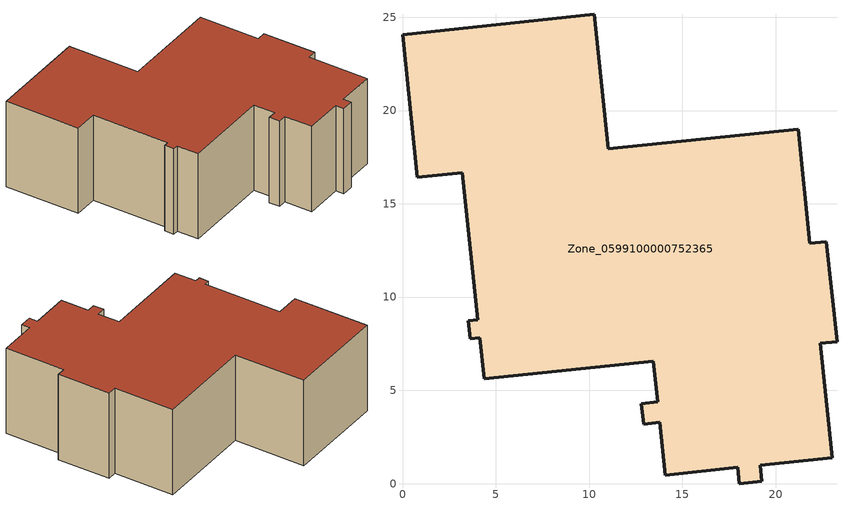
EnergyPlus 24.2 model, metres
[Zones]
Zone_0599100000752365
 floor ground (C_G): 23.05,1.4 19.19,0.98 19.26,0.11 18.05,0 17.97,0.88 14.09,0.45 13.79,3.29 12.92,3.19 12.8,4.29 13.68,4.38 13.44,6.57 4.38,5.61 4.15,7.81 3.62,7.75 3.52,8.73 4.04,8.78 3.21,16.68 0.8,16.42 0,24.07 10.28,25.15 11.03,17.94 21.21,19 21.84,12.88 22.73,12.97 23.29,7.61 22.41,7.52 z0
 wall outside (C_F): 21.84,12.88 21.21,19 11.03,17.94 10.28,25.15 0,24.07 0.8,16.42 3.21,16.68 4.04,8.78 3.52,8.73 3.62,7.75 4.15,7.81 4.38,5.61 13.44,6.57 13.68,4.38 12.8,4.29 12.92,3.19 13.79,3.29 14.09,0.45 17.97,0.88 18.05,0 19.26,0.11 19.19,0.98 23.05,1.4 22.41,7.52 23.29,7.61 22.73,12.97 21.84,12.88 z0:9.19
 roof outside (C_R): 19.19,0.98 23.05,1.4 22.41,7.52 23.29,7.61 22.73,12.97 21.84,12.88 21.21,19 11.03,17.94 10.28,25.15 0,24.07 0.8,16.42 3.21,16.68 4.04,8.78 3.52,8.73 3.62,7.75 4.15,7.81 4.38,5.61 13.44,6.57 13.68,4.38 12.8,4.29 12.92,3.19 13.79,3.29 14.09,0.45 17.97,0.88 18.05,0 19.26,0.11 z9.19
[BUILDING]
Pand.0599100000752365: North Axis=0; Terrain=City; Loads Convergence Tolerance Value=0.04; Temperature Convergence Tolerance Value=0.4; Solar Distribution=FullExterior; Maximum Number of Warmup Days=25; Minimum Number of Warmup Days=1
[Site:Location]
Rotterdam.The.Hague.AP_ZH_NLD Design_Conditions: Latitude=51.96; Longitude=4.45; Time Zone=1; Elevation=-4.5
[SITE:GROUNDTEMPERATURE:BUILDINGSURFACE]
18, 18, 18, 18, 18, 18, 18, 18, 18, 18, 18, 18
[MATERIAL] Thermal Absorptance=0.9; Solar Absorptance=0.7; Visible Absorptance=0.7
Name | Roughness | Thickness | Conductivity | Density | Specific Heat
G.D.2006-2014 | MediumSmooth | 0.15 | 0.06 | 540 | 1210
F.D.2006-2014 | Rough | 0.3 | 0.12 | 1920 | 840
R.D.2006-2014 | MediumRough | 0.2 | 0.08 | 1500 | 1000
[CONSTRUCTION]
C_G: G.D.2006-2014
C_F: F.D.2006-2014
C_R: R.D.2006-2014
[ZONE]
Zone_0599100000752365: Type=1; Multiplier=1; Ceiling Height=Autocalculate; Volume=Autocalculate; Floor Area=autocalculate; Part of Total Floor Area=Yes
[ZONEINFILTRATION:DESIGNFLOWRATE]
Infil_Zone_0599100000752365: Zone or ZoneList or Space or SpaceList=Zone_0599100000752365; Schedule=AlwaysOn; Design Flow Rate Calculation Method=Flow/Area; Flow Rate per Floor Area=0.0021; Constant Term Coefficient=1; Temperature Term Coefficient=0; Velocity Term Coefficient=0; Velocity Squared Term Coefficient=0
[HVACTEMPLATE:ZONE:IDEALLOADSAIRSYSTEM]
Zone_0599100000752365: Maximum Heating Supply Air Temperature=50; Minimum Cooling Supply Air Temperature=13; Maximum Heating Supply Air Humidity Ratio=0.0156; Minimum Cooling Supply Air Humidity Ratio=0.0077; Heating Limit=NoLimit; Cooling Limit=NoLimit; Dehumidification Control Type=ConstantSensibleHeatRatio; Cooling Sensible Heat Ratio=0.7; Dehumidification Setpoint=60; Humidification Control Type=None; Humidification Setpoint=30; Outdoor Air Method=None; Outdoor Air Flow Rate per Person=0.00944; Outdoor Air Flow Rate per Zone Floor Area=0; Outdoor Air Flow Rate per Zone=0; Demand Controlled Ventilation Type=None; Outdoor Air Economizer Type=NoEconomizer; Heat Recovery Type=None; Sensible Heat Recovery Effectiveness=0.7; Latent Heat Recovery Effectiveness=0.65
[ZONECONTROL:THERMOSTAT]
ThermostatControl_Zone_0599100000752365: Zone or ZoneList=Zone_0599100000752365; Control Type Schedule=DualSetpointControlType; Control 1=Thermostat_Zone_0599100000752365; Temperature Difference Between Cutout And Setpoint=0
[THERMOSTATSETPOINT:DUALSETPOINT]
Thermostat_Zone_0599100000752365: Heating Setpoint Temperature Schedule=HeatingSetpoint_Zone_0599100000752365; Cooling Setpoint Temperature Schedule=CoolingSetpoint_Zone_0599100000752365
[SCHEDULE:COMPACT]
HeatingSetpoint_Zone_0599100000752365: Through: 12/31, For: AllDays, Until: 24:00, 21
CoolingSetpoint_Zone_0599100000752365: Through: 12/31, For: AllDays, Until: 24:00, 24
DualSetpointControlType: Through: 12/31, For: AllDays, Until: 24:00, 4
AlwaysOn: Through: 12/31, For: AllDays, Until: 24:00, 1
